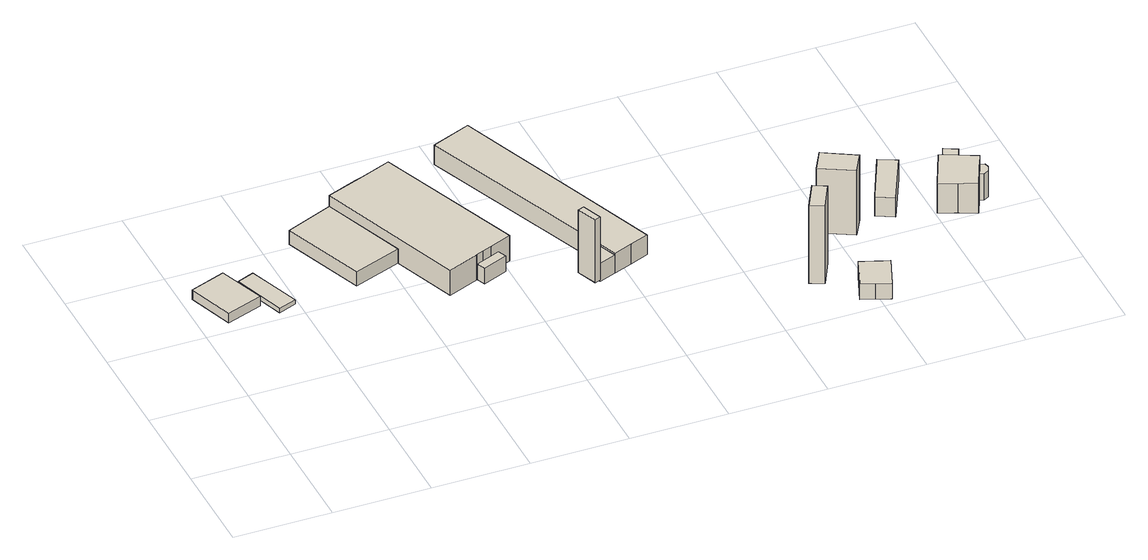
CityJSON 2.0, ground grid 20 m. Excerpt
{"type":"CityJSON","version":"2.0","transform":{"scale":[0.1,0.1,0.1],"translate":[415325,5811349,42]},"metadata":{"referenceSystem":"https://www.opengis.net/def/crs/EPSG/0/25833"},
"CityObjects":{
"building1":{"type":"Building","attributes":{"Gemeindeschluessel":"11000009","BezugspunktDach":"2200","function":"31001_2000","measuredHeight":2.18,"storeysAboveGround":1},"address":[{"country":"Germany","locality":"Berlin","thoroughfareNumber":"17 (3)","thoroughfareName":"August-Bebel-Straße"}],"geometry":[{"type":"Solid","lod":"1","boundaries":[[[[0,1,2,3]],[[4,5,6,7]],[[4,7,3,2]],[[5,4,2,1]],[[6,5,1,0]],[[7,6,0,3]]]]}]},
"building2":{"type":"Building","attributes":{"Gemeindeschluessel":"11000009","BezugspunktDach":"2200","function":"31001_2000","measuredHeight":1.52,"storeysAboveGround":1},"address":[{"country":"Germany","locality":"Berlin","thoroughfareNumber":"17 (2)","thoroughfareName":"August-Bebel-Straße"}],"geometry":[{"type":"Solid","lod":"1","boundaries":[[[[8,9,10,11]],[[12,13,14,15]],[[12,15,11,10]],[[13,12,10,9]],[[14,13,9,8]],[[15,14,8,11]]]]}]},
"building3":{"type":"Building","attributes":{"Gemeindeschluessel":"11000009","BezugspunktDach":"2200","function":"51009_1610","measuredHeight":3.27,"storeysAboveGround":0},"address":[{"country":"Germany","locality":"Berlin"}],"geometry":[{"type":"Solid","lod":"1","boundaries":[[[[16,17,18,19]],[[20,21,22,23]],[[20,23,19,18]],[[21,20,18,17]],[[22,21,17,16]],[[23,22,16,19]]]]}]},
"building4":{"type":"Building","attributes":{"Gemeindeschluessel":"11000009","BezugspunktDach":"2200","function":"31001_2000","measuredHeight":6.7,"storeysAboveGround":1},"address":[{"country":"Germany","locality":"Berlin","thoroughfareNumber":"17 (1)","thoroughfareName":"August-Bebel-Straße"}],"geometry":[{"type":"Solid","lod":"1","boundaries":[[[[24,25,26,27,28,29,30,31,32,33]],[[34,35,36,37,38,39,40,41,42,43]],[[34,43,33,32]],[[35,34,32,31]],[[36,35,31,30]],[[37,36,30,29]],[[38,37,29,28]],[[39,38,28,27]],[[40,39,27,26]],[[41,40,26,25]],[[42,41,25,24]],[[43,42,24,33]]]]}]},
"building5":{"type":"Building","attributes":{"Gemeindeschluessel":"11000009","BezugspunktDach":"2200","function":"51009_1610","measuredHeight":3.63,"storeysAboveGround":0},"address":[{"country":"Germany","locality":"Berlin"}],"geometry":[{"type":"Solid","lod":"1","boundaries":[[[[44,45,46,47]],[[48,49,50,51]],[[48,51,47,46]],[[49,48,46,45]],[[50,49,45,44]],[[51,50,44,47]]]]}]},
"building6":{"type":"Building","attributes":{"Gemeindeschluessel":"11000009","BezugspunktDach":"2200","function":"51009_1610","measuredHeight":14.38,"storeysAboveGround":0},"address":[{"country":"Germany","locality":"Berlin"}],"geometry":[{"type":"Solid","lod":"1","boundaries":[[[[52,53,54,55]],[[56,57,58,59]],[[56,59,55,54]],[[57,56,54,53]],[[58,57,53,52]],[[59,58,52,55]]]]}]},
"building7":{"type":"Building","attributes":{"Gemeindeschluessel":"11000009","function":"31001_2000"},"address":[{"country":"Germany","locality":"Berlin","thoroughfareNumber":"17","thoroughfareName":"August-Bebel-Straße"}],"children":["building7-1","building7-2"]},
"building7-1":{"type":"BuildingPart","attributes":{"BezugspunktDach":"2200","measuredHeight":5,"storeysAboveGround":1},"parents":["building7"],"geometry":[{"type":"MultiSurface","lod":"1","boundaries":[[[60,61,62,63,64,65,66,67]],[[68,69,70,71,72,73,74,75]],[[68,75,67,66]],[[69,68,66,65]],[[70,69,65,64]],[[71,70,64,63]],[[72,71,63,62]],[[73,72,62,61]],[[76,77,61,60]],[[75,74,60,67]],[[74,73,77,76]]]}]},
"building7-2":{"type":"BuildingPart","attributes":{"BezugspunktDach":"2200","measuredHeight":4.04,"storeysAboveGround":1},"parents":["building7"],"geometry":[{"type":"Solid","lod":"1","boundaries":[[[[78,77,76,79]],[[74,73,80,81]],[[74,81,79,76]],[[80,73,77,78]],[[81,80,78,79]],[[73,74,76,77]]]]}]},
"building8":{"type":"Building","attributes":{"Gemeindeschluessel":"11000009","BezugspunktDach":"2200","function":"31001_2000","measuredHeight":17.78,"storeysAboveGround":1},"address":[{"country":"Germany","locality":"Berlin","thoroughfareNumber":"19A (4)","thoroughfareName":"August-Bebel-Straße"}],"geometry":[{"type":"Solid","lod":"1","boundaries":[[[[82,83,84,85]],[[86,87,88,89]],[[86,89,85,84]],[[87,86,84,83]],[[88,87,83,82]],[[89,88,82,85]]]]}]},
"building9":{"type":"Building","attributes":{"Gemeindeschluessel":"11000009","BezugspunktDach":"2200","function":"31001_2000","measuredHeight":3.94,"storeysAboveGround":1},"address":[{"country":"Germany","locality":"Berlin","thoroughfareNumber":"19A (2)","thoroughfareName":"August-Bebel-Straße"}],"geometry":[{"type":"Solid","lod":"1","boundaries":[[[[90,91,92,93,94,95]],[[96,97,98,99,100,101]],[[96,101,95,94]],[[97,96,94,93]],[[98,97,93,92]],[[99,98,92,91]],[[100,99,91,90]],[[101,100,90,95]]]]}]},
"building10":{"type":"Building","attributes":{"Gemeindeschluessel":"11000009","BezugspunktDach":"2200","function":"31001_2000","measuredHeight":16.07,"storeysAboveGround":1},"address":[{"country":"Germany","locality":"Berlin","thoroughfareNumber":"19A (3)","thoroughfareName":"August-Bebel-Straße"}],"geometry":[{"type":"Solid","lod":"1","boundaries":[[[[102,103,104,105]],[[106,107,108,109]],[[106,109,105,104]],[[107,106,104,103]],[[108,107,103,102]],[[109,108,102,105]]]]}]},
"building11":{"type":"Building","attributes":{"Gemeindeschluessel":"11000009","BezugspunktDach":"2200","function":"31001_2000","measuredHeight":4.45,"storeysAboveGround":2},"address":[{"country":"Germany","locality":"Berlin","thoroughfareNumber":"19A (1)","thoroughfareName":"August-Bebel-Straße"}],"geometry":[{"type":"Solid","lod":"1","boundaries":[[[[110,111,112,113]],[[114,115,116,117]],[[114,117,113,112]],[[115,114,112,111]],[[116,115,111,110]],[[117,116,110,113]]]]}]},
"building12":{"type":"Building","attributes":{"Gemeindeschluessel":"11000009","function":"31001_1010"},"address":[{"country":"Germany","locality":"Berlin","thoroughfareNumber":"19A","thoroughfareName":"August-Bebel-Straße"}],"children":["building12-1","building12-2","building12-3"]},
"building12-1":{"type":"BuildingPart","attributes":{"BezugspunktDach":"2200","measuredHeight":7.74,"storeysAboveGround":2},"parents":["building12"],"geometry":[{"type":"MultiSurface","lod":"1","boundaries":[[[118,119,120,121,122,123,124,125,126,127]],[[128,129,130,131,132,133,134,135,136,137]],[[128,137,127,126]],[[129,128,126,125]],[[138,139,140,141,130,129,125,124]],[[131,130,124,123]],[[132,131,123,122]],[[133,132,122,121]],[[142,143,121,120]],[[135,134,120,119]],[[136,135,119,118]],[[137,136,118,127]],[[141,140,139,138]],[[134,133,143,142]]]}]},
"building12-2":{"type":"BuildingPart","attributes":{"BezugspunktDach":"2200","measuredHeight":6.54,"storeysAboveGround":2},"parents":["building12"],"geometry":[{"type":"Solid","lod":"1","boundaries":[[[[138,144,145,139]],[[146,147,141,140]],[[146,140,139,145]],[[147,146,145,144]],[[141,147,144,138]],[[140,141,138,139]]]]}]},
"building12-3":{"type":"BuildingPart","attributes":{"BezugspunktDach":"2200","measuredHeight":5.93,"storeysAboveGround":2},"parents":["building12"],"geometry":[{"type":"MultiSurface","lod":"1","boundaries":[[[148,149,150,151,143,142]],[[152,153,154,155,156,157]],[[152,157,134,133]],[[153,152,143,151]],[[154,153,151,150]],[[155,154,150,149]],[[156,155,149,148]],[[157,156,148,142]],[[133,134,142,143]]]}]}
},
"vertices":[
[39,384,61],[114,411,61],[79,506,61],[6,479,61],[79,506,39],[114,411,39],[39,384,39],[6,479,39],
[139,378,48],[177,392,48],[137,500,48],[101,486,48],[137,500,38],[177,392,38],[139,378,38],[101,486,38],
[304,400,70],[403,437,70],[338,611,70],[240,570,70],[338,611,38],[403,437,38],[304,400,38],[240,570,38],
[453,306,95],[517,332,95],[518,332,95],[533,338,95],[553,346,95],[597,364,95],[480,666,95],[417,641,95],[401,635,95],[338,611,95],[401,635,37],[417,641,37],[480,666,37],[597,364,37],[553,346,37],[533,338,37],[518,332,37],[517,332,37],[453,306,37],[338,611,37],
[525,313,74],[577,334,74],[569,353,74],[518,332,74],[569,353,38],[577,334,38],[525,313,38],[518,332,38],
[717,238,181],[729,243,181],[713,285,181],[700,280,181],[713,285,37],[729,243,37],[717,238,37],[700,280,37],
[749,299,78],[765,257,78],[804,272,78],[842,287,78],[772,471,78],[707,639,78],[670,736,78],[589,703,78],[670,736,33],[707,639,33],[772,471,33],[842,287,33],[804,272,33],[765,257,33],[749,299,33],[589,703,33],[749,299,74],[765,257,74],
[729,243,74],[713,285,74],[729,243,33],[713,285,33],
[1118,89,199],[1147,146,199],[1120,159,199],[1090,102,199],[1120,159,21],[1147,146,21],[1118,89,21],[1090,102,21],
[1188,15,50],[1217,4,50],[1243,72,50],[1214,82,50],[1186,93,50],[1160,26,50],[1186,93,15],[1214,82,15],[1243,72,15],[1217,4,15],[1188,15,15],[1160,26,15],
[1231,206,171],[1254,248,171],[1188,285,171],[1164,241,171],[1188,285,22],[1254,248,22],[1231,206,22],[1164,241,22],
[1325,243,56],[1377,351,56],[1340,368,56],[1290,261,56],[1340,368,12],[1377,351,12],[1325,243,12],[1290,261,12],
[1439,215,76],[1474,199,76],[1492,239,76],[1505,267,76],[1510,280,76],[1475,296,76],[1475,297,76],[1448,309,76],[1440,312,76],[1403,230,76],[1440,312,8],[1448,309,8],[1475,297,8],[1475,296,8],[1510,280,8],[1505,267,8],[1492,239,8],[1474,199,8],[1439,215,8],[1403,230,8],[1475,297,75],[1448,309,75],[1448,309,9],[1475,297,9],[1492,239,66],[1505,267,66],
[1483,315,75],[1456,328,75],[1456,328,9],[1483,315,9],
[1501,236,66],[1511,241,66],[1516,254,66],[1514,264,66],[1505,267,6],[1514,264,6],[1516,254,6],[1511,241,6],[1501,236,6],[1492,239,6]
]}
